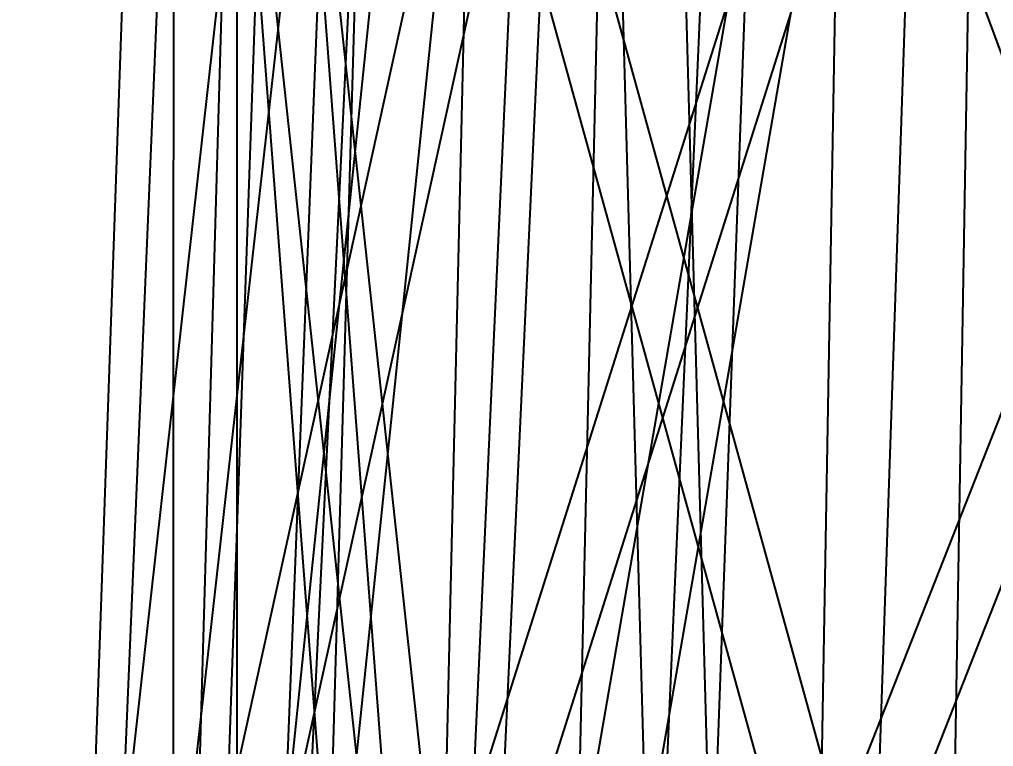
# Model space of a CAD drawing. Header units: millimetres. Extents: x -123812 to 252100, y -3000 to 639000.
# Drawn here: x -19891 to -12124, y 240324 to 246119 of the extents above; entities that cross this region are included whole.
import ezdxf

# ---------------------------------------------------------------- set-up
doc = ezdxf.new("R2010")
doc.units = ezdxf.units.MM
doc.layers.add('D-STR-DIM', color=7, linetype='Continuous', lineweight=13)
doc.layers.add('D-STR-STRC', color=7, linetype='Continuous', lineweight=25)
doc.styles.add('OpenSansCondensed-Light', font='OpenSansCondensed-Light.ttf')
doc.styles.add('TOWER_UNICODE', font='Arial Unicode.ttf')
doc.dimstyles.new('EZDXF', dxfattribs={"dimtxt": 0.25, "dimasz": 0.175, "dimexe": 0.375, "dimexo": 0.125, "dimgap": 0.1, "dimtad": 1, "dimlfac": 100, "dimzin": 12, "dimdsep": 46, "dimtxsty": 'OpenSansCondensed-Light', "dimblk": 'ARCHTICK', "dimcen": 2.5, "dimazin": 3, "dimtfac": 0.5, "dimtmove": 2, "dimatfit": 3})

# ---------------------------------------------------------------- blocks, each defined once
blk = doc.blocks.new('_ARCHTICK')
at = {"color": 0, "linetype": 'BYBLOCK', "const_width": 0.15}
blk.add_lwpolyline([(-0.5, -0.5), (0.5, 0.5)], dxfattribs=at)

msp = doc.modelspace()

# ---------------------------------------------------------------- linework, layer by layer
at = {"layer": 'D-STR-STRC'}
for points in [[(-13569.4, 249905), (-9854.6, 239905), (-9833.7, 239894), (-9798.2, 239890.3), (-9750.7, 239894), (-9694.3, 239905), (-9632.9, 239922.4), (-9570.6, 239945.1), (-9511.7, 239971.6), (-9460.2, 240000), (-9419.7, 240028.4), (-9392.9, 240054.9), (-9381.5, 240077.6), (-9386.5, 240095), (-13101.3, 250095)], [(-9259.1, 250096), (-13201.1, 240096), (-13202.3, 240078.4), (-13187.4, 240055.5), (-13157.4, 240028.7), (-13114.4, 240000), (-13061.3, 239971.3), (-13001.8, 239944.5), (-12939.8, 239921.6), (-12879.6, 239904), (-12825.3, 239892.9), (-12780.6, 239889.1), (-12748.6, 239892.9), (-12731.4, 239904), (-8789.5, 249904)], [(-18782.8, 224974.5), (-16197.5, 249974.5), (-16206.1, 249985.9), (-16231.3, 249998.2), (-16271.5, 250010.7), (-16323.8, 250022.4), (-16384.8, 250032.6), (-16450.2, 250040.6), (-16515.6, 250045.8), (-16576.5, 250047.9), (-16628.8, 250046.7), (-16669, 250042.3), (-16694.2, 250035.1), (-16702.9, 250025.5), (-19288.1, 225025.5)], [(-17891.2, 250029.4), (-19012.1, 240029.4), (-19007.4, 240000), (-18985.7, 239970.6), (-18948.7, 239943.3), (-18898.8, 239919.8), (-18839.4, 239901.7), (-18774.7, 239890.4), (-18708.9, 239886.5), (-18646.5, 239890.4), (-18591.9, 239901.7), (-18548.8, 239919.8), (-18520, 239943.3), (-18507.6, 239970.6), (-17386.6, 249970.6)], [(-15846.4, 225018.7), (-17747, 250018.7), (-17755.7, 250029.2), (-17781, 250037.7), (-17821.2, 250043.6), (-17873.7, 250046.5), (-17934.8, 250046.3), (-18000.3, 250043), (-18065.9, 250036.6), (-18127, 250027.8), (-18179.4, 250017.1), (-18219.7, 250005.3), (-18245, 249993), (-18253.6, 249981.3), (-16353, 224981.3)], [(-18252.6, 249971.1), (-17173.4, 239971.1), (-17160.8, 239944.3), (-17131.9, 239921.2), (-17088.6, 239903.5), (-17033.9, 239892.3), (-16971.5, 239888.5), (-16905.7, 239892.3), (-16840.9, 239903.5), (-16781.6, 239921.2), (-16731.8, 239944.3), (-16694.9, 239971.1), (-16673.4, 240000), (-16668.8, 240028.9), (-17748, 250028.9)], [(-15974.9, 250056.6), (-18176.8, 240056.6), (-18175.3, 240029.3), (-18157, 240000), (-18123.2, 239970.7), (-18076.1, 239943.4), (-18019.1, 239920), (-17955.9, 239902), (-17890.9, 239890.7), (-17828.5, 239886.9), (-17773, 239890.7), (-17728.2, 239902), (-17697, 239920), (-17681.6, 239943.4), (-15479.8, 249943.4)], [(-17415.5, 224957.2), (-13085.1, 249957.2), (-13093.6, 249966.2), (-13118.6, 249977.5), (-13158.4, 249990.3), (-13210.2, 250003.8), (-13270.6, 250017.1), (-13335.4, 250029.1), (-13400.2, 250039.2), (-13460.5, 250046.6), (-13512.4, 250050.9), (-13552.2, 250051.6), (-13577.2, 250048.9), (-13585.7, 250042.8), (-17916.2, 225042.8)], [(-16690.7, 249923), (-13928.5, 239923), (-13907, 239905.7), (-13870.5, 239894.8), (-13821.6, 239891.1), (-13763.6, 239894.8), (-13700.5, 239905.7), (-13636.4, 239923), (-13576, 239945.6), (-13523.1, 239971.8), (-13481.5, 240000), (-13454, 240028.2), (-13442.4, 240054.4), (-13447.5, 240077), (-16209.7, 250077)], [(-13034.4, 250079.3), (-16199.9, 240079.3), (-16200.4, 240056.1), (-16184.5, 240029), (-16153.2, 240000), (-16108.6, 239971), (-16053.8, 239943.9), (-15992.6, 239920.7), (-15929, 239902.9), (-15867.5, 239891.7), (-15812.1, 239887.9), (-15766.8, 239891.7), (-15734.5, 239902.9), (-15717.6, 239920.7), (-12552.1, 249920.7)], [(-13985.3, 225006.8), (-14678.5, 250006.8), (-14687.1, 250019.8), (-14712.5, 250031.4), (-14752.9, 250040.9), (-14805.4, 250047.7), (-14866.7, 250051.1), (-14932.4, 250051.1), (-14998.1, 250047.6), (-15059.4, 250040.9), (-15111.9, 250031.4), (-15152.3, 250019.7), (-15177.7, 250006.7), (-15186.3, 249993.2), (-14493.1, 224993.2)], [(-18664, 250000), (-18664.4, 240000), (-18655.8, 239970.8), (-18630.4, 239943.5), (-18590, 239920.1), (-18537.4, 239902.1), (-18476.1, 239890.8), (-18410.4, 239887), (-18344.7, 239890.8), (-18283.4, 239902.1), (-18230.8, 239920.1), (-18190.4, 239943.5), (-18165.1, 239970.8), (-18156.4, 240000), (-18156, 250000)]]:
    msp.add_lwpolyline(points, dxfattribs=at)
for points in [[(-19292, 240000), (-18227.7, 240000), (-17878.8, 250000), (-18941.2, 250000)], [(-19059.5, 240000), (-17761.4, 240000), (-17364.5, 250000), (-18636.2, 250000)], [(-18461.4, 240000), (-17397.1, 240000), (-17107.7, 250000), (-18170.1, 250000)], [(-17570.2, 240000), (-16272, 240000), (-15814.3, 250000), (-17086, 250000)], [(-16490.9, 240000), (-15426.6, 240000), (-15196.1, 250000), (-16258.6, 250000)], [(-16033, 240000), (-14734.9, 240000), (-14296.6, 250000), (-15568.2, 250000)], [(-14337.1, 240000), (-13039, 240000), (-12699.5, 250000), (-13971.2, 250000)], [(-13498.4, 240000), (-12434.1, 240000), (-12262.1, 250000), (-13324.5, 250000)]]:
    msp.add_lwpolyline(points, close=True, dxfattribs=at)

# ---------------------------------------------------------------- dimensions: what is measured, and where the dimension line sits
at = {"layer": 'D-STR-DIM'}
msp.add_linear_dim(base=(-112000, 0), p1=(0, 0), p2=(0, 634000), angle=90, dimstyle='EZDXF', override={"dimtxt": 8400, "dimasz": 3750, "dimexe": 2100, "dimexo": 1800, "dimgap": 2100, "dimtad": 1, "dimdec": 0, "dimlfac": 1, "dimlunit": 2, "dimtxsty": 'TOWER_UNICODE', "dimclrd": 7, "dimclre": 7, "dimclrt": 7}, dxfattribs=at).render()

doc.saveas('drawing.dxf')
